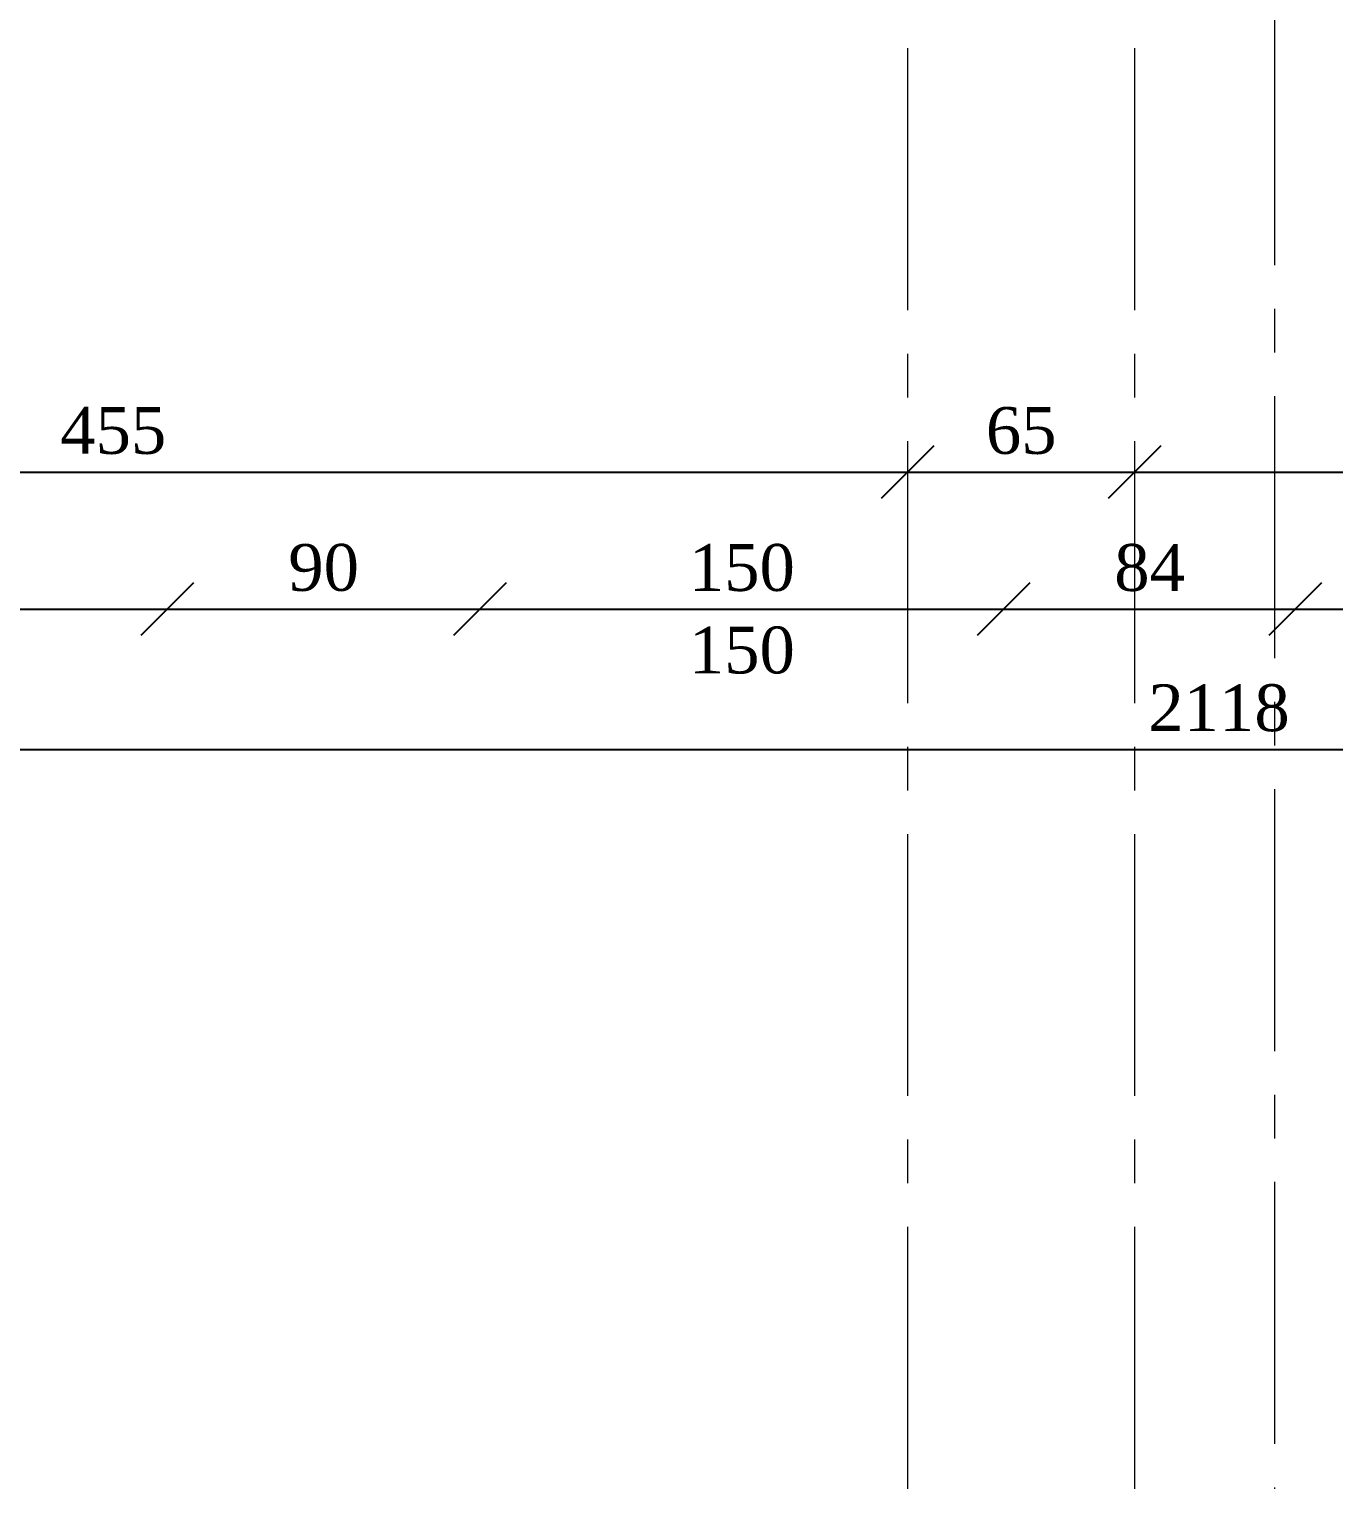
# Model space of a CAD drawing. Header units: millimetres. Extents: x 1373 to 40779, y 1939 to 6439.
# Drawn here: x 10774.5 to 11148.1, y 2926.1 to 3344 of the extents above; entities that cross this region are included whole.
import ezdxf

# ---------------------------------------------------------------- set-up
doc = ezdxf.new("R2010")
doc.units = ezdxf.units.MM
doc.linetypes.add('IMPORT-CENTER2', pattern=[112.5, 75, -12.5, 12.5, -12.5])
doc.layers.add('A-ANNO-DIMS', color=211, linetype='Continuous', lineweight=18)
doc.layers.add('S-GRID', color=252, linetype='IMPORT-CENTER2', lineweight=5)
doc.styles.add('Times New Roman', font='times.ttf', dxfattribs={"height": 13.4})
doc.dimstyles.new('2_0_mm_-_Arial', dxfattribs={"dimscale": 30.48, "dimtxt": 14.029207, "dimasz": 0.492126, "dimexe": 0.328084, "dimexo": 0.625, "dimgap": 0.164042, "dimtad": 1, "dimdec": 0, "dimtxsty": 'Times New Roman', "dimblk1": 'OBLIQUE', "dimblk2": 'OBLIQUE', "dimsah": 1, "dimcen": 2.5, "dimdle": 0.328084, "dimazin": 3, "dimtfac": 1, "dimtix": 1, "dimtmove": 0, "dimatfit": 3, "dimfxl": 0.656168, "dimfxlon": 1, "dimtvp": 1, "dimarcsym": 2})

# ---------------------------------------------------------------- blocks, each defined once
blk = doc.blocks.new('_Oblique')
at = {"color": 0, "linetype": 'ByBlock', "lineweight": -2}
blk.add_line((-0.5, -0.5), (0.5, 0.5), dxfattribs=at)
blk = doc.blocks.new('*D17560')
at = {"layer": 'A-ANNO-DIMS', "color": 0, "lineweight": -2, "transparency": 16777216}
blk.add_line((10654.07, 3177.98), (10824.07, 3177.98), dxfattribs=at)
at = {"layer": 'Defpoints', "color": 0, "transparency": 16777216}
for p in [(10664.07, 3197.98), (10814.07, 3197.98), (10814.07, 3177.98)]:
    blk.add_point(p, dxfattribs=at)
at = {"layer": 'A-ANNO-DIMS', "color": 0, "lineweight": -2, "transparency": 16777216, "xscale": 15, "yscale": 15, "zscale": 15, "rotation": 180}
blk.add_blockref('_Oblique', (10664.07, 3177.98), dxfattribs=at)
at = {"layer": 'A-ANNO-DIMS', "color": 0, "lineweight": -2, "transparency": 16777216, "xscale": 15, "yscale": 15, "zscale": 15}
blk.add_blockref('_Oblique', (10814.07, 3177.98), dxfattribs=at)
at = {"layer": 'A-ANNO-DIMS', "color": 0, "transparency": 16777216, "char_height": 13.4, "width": 36.4299, "attachment_point": 5, "style": 'Times New Roman'}
for insert in [(10739.07, 3189.8), (10739.07, 3166.17)]:
    blk.add_mtext('\\A1;150', dxfattribs=dict(at, insert=insert))
blk = doc.blocks.new('*D17561')
at = {"layer": 'A-ANNO-DIMS', "color": 0, "lineweight": -2, "transparency": 16777216}
blk.add_line((10804.07, 3177.98), (10913.57, 3177.98), dxfattribs=at)
at = {"layer": 'Defpoints', "color": 0, "transparency": 16777216}
for p in [(10814.07, 3197.98), (10903.57, 3197.98), (10903.57, 3177.98)]:
    blk.add_point(p, dxfattribs=at)
at = {"layer": 'A-ANNO-DIMS', "color": 0, "lineweight": -2, "transparency": 16777216, "xscale": 15, "yscale": 15, "zscale": 15, "rotation": 180}
blk.add_blockref('_Oblique', (10814.07, 3177.98), dxfattribs=at)
at = {"layer": 'A-ANNO-DIMS', "color": 0, "lineweight": -2, "transparency": 16777216, "xscale": 15, "yscale": 15, "zscale": 15}
blk.add_blockref('_Oblique', (10903.57, 3177.98), dxfattribs=at)
at = {"layer": 'A-ANNO-DIMS', "color": 0, "transparency": 16777216, "insert": (10858.82, 3189.82), "char_height": 13.4, "width": 24.2866, "attachment_point": 5, "style": 'Times New Roman'}
blk.add_mtext('\\A1;90', dxfattribs=at)
blk = doc.blocks.new('*D17562')
at = {"layer": 'A-ANNO-DIMS', "color": 0, "lineweight": -2, "transparency": 16777216}
blk.add_line((10893.57, 3177.98), (11063.57, 3177.98), dxfattribs=at)
at = {"layer": 'Defpoints', "color": 0, "transparency": 16777216}
for p in [(10903.57, 3197.98), (11053.57, 3197.98), (11053.57, 3177.98)]:
    blk.add_point(p, dxfattribs=at)
at = {"layer": 'A-ANNO-DIMS', "color": 0, "lineweight": -2, "transparency": 16777216, "xscale": 15, "yscale": 15, "zscale": 15, "rotation": 180}
blk.add_blockref('_Oblique', (10903.57, 3177.98), dxfattribs=at)
at = {"layer": 'A-ANNO-DIMS', "color": 0, "lineweight": -2, "transparency": 16777216, "xscale": 15, "yscale": 15, "zscale": 15}
blk.add_blockref('_Oblique', (11053.57, 3177.98), dxfattribs=at)
at = {"layer": 'A-ANNO-DIMS', "color": 0, "transparency": 16777216, "char_height": 13.4, "width": 36.4299, "attachment_point": 5, "style": 'Times New Roman'}
for insert in [(10978.57, 3189.8), (10978.57, 3166.17)]:
    blk.add_mtext('\\A1;150', dxfattribs=dict(at, insert=insert))
blk = doc.blocks.new('*D17563')
at = {"layer": 'A-ANNO-DIMS', "color": 0, "lineweight": -2, "transparency": 16777216}
blk.add_line((11043.57, 3177.98), (11147.07, 3177.98), dxfattribs=at)
at = {"layer": 'Defpoints', "color": 0, "transparency": 16777216}
for p in [(11053.57, 3197.98), (11137.07, 3197.98), (11137.07, 3177.98)]:
    blk.add_point(p, dxfattribs=at)
at = {"layer": 'A-ANNO-DIMS', "color": 0, "lineweight": -2, "transparency": 16777216, "xscale": 15, "yscale": 15, "zscale": 15, "rotation": 180}
blk.add_blockref('_Oblique', (11053.57, 3177.98), dxfattribs=at)
at = {"layer": 'A-ANNO-DIMS', "color": 0, "lineweight": -2, "transparency": 16777216, "xscale": 15, "yscale": 15, "zscale": 15}
blk.add_blockref('_Oblique', (11137.07, 3177.98), dxfattribs=at)
at = {"layer": 'A-ANNO-DIMS', "color": 0, "transparency": 16777216, "insert": (11095.32, 3189.8), "char_height": 13.4, "width": 24.2866, "attachment_point": 5, "style": 'Times New Roman'}
blk.add_mtext('\\A1;84', dxfattribs=at)
blk = doc.blocks.new('*D17564')
at = {"layer": 'A-ANNO-DIMS', "color": 0, "lineweight": -2, "transparency": 16777216}
blk.add_line((11127.07, 3177.98), (11267.07, 3177.98), dxfattribs=at)
at = {"layer": 'Defpoints', "color": 0, "transparency": 16777216}
for p in [(11137.07, 3197.98), (11257.07, 3197.98), (11257.07, 3177.98)]:
    blk.add_point(p, dxfattribs=at)
at = {"layer": 'A-ANNO-DIMS', "color": 0, "lineweight": -2, "transparency": 16777216, "xscale": 15, "yscale": 15, "zscale": 15, "rotation": 180}
blk.add_blockref('_Oblique', (11137.07, 3177.98), dxfattribs=at)
at = {"layer": 'A-ANNO-DIMS', "color": 0, "lineweight": -2, "transparency": 16777216, "xscale": 15, "yscale": 15, "zscale": 15}
blk.add_blockref('_Oblique', (11257.07, 3177.98), dxfattribs=at)
at = {"layer": 'A-ANNO-DIMS', "color": 0, "transparency": 16777216, "char_height": 13.4, "width": 36.4299, "attachment_point": 5, "style": 'Times New Roman'}
for s, insert in [('\\A1;120', (11197.07, 3189.8)), ('\\A1;150', (11197.07, 3166.17))]:
    blk.add_mtext(s, dxfattribs=dict(at, insert=insert))
blk = doc.blocks.new('*D17570')
at = {"layer": 'A-ANNO-DIMS', "color": 0, "lineweight": -2, "transparency": 16777216}
for p, q in [((10056.35, 3155.91), (10056.35, 3127.81)), ((10046.35, 3137.81), (12184.05, 3137.81))]:
    blk.add_line(p, q, dxfattribs=at)
at = {"layer": 'Defpoints', "color": 0, "transparency": 16777216}
for p in [(10056.35, 3157.81), (12174.05, 3157.81), (12174.05, 3137.81)]:
    blk.add_point(p, dxfattribs=at)
at = {"layer": 'A-ANNO-DIMS', "color": 0, "lineweight": -2, "transparency": 16777216, "xscale": 15, "yscale": 15, "zscale": 15, "rotation": 180}
blk.add_blockref('_Oblique', (10056.35, 3137.81), dxfattribs=at)
at = {"layer": 'A-ANNO-DIMS', "color": 0, "lineweight": -2, "transparency": 16777216, "xscale": 15, "yscale": 15, "zscale": 15}
blk.add_blockref('_Oblique', (12174.05, 3137.81), dxfattribs=at)
at = {"layer": 'A-ANNO-DIMS', "color": 0, "transparency": 16777216, "insert": (11115.2, 3149.63), "char_height": 13.4, "width": 48.5733, "attachment_point": 5, "style": 'Times New Roman'}
blk.add_mtext('\\A1;2118', dxfattribs=at)
blk = doc.blocks.new('*D17573')
at = {"layer": 'A-ANNO-DIMS', "color": 0, "lineweight": -2, "transparency": 16777216}
blk.add_line((10561.07, 3217.24), (11036.07, 3217.24), dxfattribs=at)
at = {"layer": 'Defpoints', "color": 0, "transparency": 16777216}
for p in [(10571.07, 3237.24), (11026.07, 3237.24), (11026.07, 3217.24)]:
    blk.add_point(p, dxfattribs=at)
at = {"layer": 'A-ANNO-DIMS', "color": 0, "lineweight": -2, "transparency": 16777216, "xscale": 15, "yscale": 15, "zscale": 15, "rotation": 180}
blk.add_blockref('_Oblique', (10571.07, 3217.24), dxfattribs=at)
at = {"layer": 'A-ANNO-DIMS', "color": 0, "lineweight": -2, "transparency": 16777216, "xscale": 15, "yscale": 15, "zscale": 15}
blk.add_blockref('_Oblique', (11026.07, 3217.24), dxfattribs=at)
at = {"layer": 'A-ANNO-DIMS', "color": 0, "transparency": 16777216, "insert": (10798.57, 3229.05), "char_height": 13.4, "width": 36.4299, "attachment_point": 5, "style": 'Times New Roman'}
blk.add_mtext('\\A1;455', dxfattribs=at)
blk = doc.blocks.new('*D17574')
at = {"layer": 'A-ANNO-DIMS', "color": 0, "lineweight": -2, "transparency": 16777216}
blk.add_line((11016.07, 3217.24), (11101.07, 3217.24), dxfattribs=at)
at = {"layer": 'Defpoints', "color": 0, "transparency": 16777216}
for p in [(11026.07, 3237.24), (11091.07, 3237.24), (11091.07, 3217.24)]:
    blk.add_point(p, dxfattribs=at)
at = {"layer": 'A-ANNO-DIMS', "color": 0, "lineweight": -2, "transparency": 16777216, "xscale": 15, "yscale": 15, "zscale": 15, "rotation": 180}
blk.add_blockref('_Oblique', (11026.07, 3217.24), dxfattribs=at)
at = {"layer": 'A-ANNO-DIMS', "color": 0, "lineweight": -2, "transparency": 16777216, "xscale": 15, "yscale": 15, "zscale": 15}
blk.add_blockref('_Oblique', (11091.07, 3217.24), dxfattribs=at)
at = {"layer": 'A-ANNO-DIMS', "color": 0, "transparency": 16777216, "insert": (11058.57, 3229.05), "char_height": 13.4, "width": 24.2866, "attachment_point": 5, "style": 'Times New Roman'}
blk.add_mtext('\\A1;65', dxfattribs=at)
blk = doc.blocks.new('*D17575')
at = {"layer": 'A-ANNO-DIMS', "color": 0, "lineweight": -2, "transparency": 16777216}
blk.add_line((11081.07, 3217.24), (11276.07, 3217.24), dxfattribs=at)
at = {"layer": 'Defpoints', "color": 0, "transparency": 16777216}
for p in [(11091.07, 3237.24), (11266.07, 3237.24), (11266.07, 3217.24)]:
    blk.add_point(p, dxfattribs=at)
at = {"layer": 'A-ANNO-DIMS', "color": 0, "lineweight": -2, "transparency": 16777216, "xscale": 15, "yscale": 15, "zscale": 15, "rotation": 180}
blk.add_blockref('_Oblique', (11091.07, 3217.24), dxfattribs=at)
at = {"layer": 'A-ANNO-DIMS', "color": 0, "lineweight": -2, "transparency": 16777216, "xscale": 15, "yscale": 15, "zscale": 15}
blk.add_blockref('_Oblique', (11266.07, 3217.24), dxfattribs=at)
at = {"layer": 'A-ANNO-DIMS', "color": 0, "transparency": 16777216, "insert": (11178.57, 3229.07), "char_height": 13.4, "width": 36.4299, "attachment_point": 5, "style": 'Times New Roman'}
blk.add_mtext('\\A1;175', dxfattribs=at)

msp = doc.modelspace()

# ---------------------------------------------------------------- linework, layer by layer
at = {"layer": 'S-GRID', "lineweight": 18}
for p, q in [((11026.07, 2926.07), (11026.07, 5376.43)), ((11091.07, 2926.07), (11091.07, 5376.43)), ((11131.13, 5376.43), (11131.13, 2926.07))]:
    msp.add_line(p, q, dxfattribs=at)

# ---------------------------------------------------------------- dimensions: what is measured, and where the dimension line sits
at = {"layer": 'A-ANNO-DIMS'}
for base, p1, p2, override, picture, middle in [((11026.07, 3217.24), (10571.07, 3237.24), (11026.07, 3237.24), {"dimse1": 1, "dimse2": 1, "dimfxl": 455}, '*D17573', (10798.57, 3229.05)), ((11091.07, 3217.24), (11026.07, 3237.24), (11091.07, 3237.24), {"dimse1": 1, "dimse2": 1, "dimfxl": 65}, '*D17574', (11058.57, 3229.05)), ((11266.07, 3217.24), (11091.07, 3237.24), (11266.07, 3237.24), {"dimse1": 1, "dimse2": 1, "dimfxl": 175}, '*D17575', (11178.57, 3229.07)), ((10903.5667158, 3177.98254109), (10814.0667158, 3197.98254109), (10903.5667158, 3197.98254109), {"dimse1": 1, "dimse2": 1, "dimfxl": 89.5}, '*D17561', (10858.8167158, 3189.81779703)), ((11137.0667158, 3177.98254109), (11053.5667158, 3197.98254109), (11137.0667158, 3197.98254109), {"dimse1": 1, "dimse2": 1, "dimfxl": 83.5}, '*D17563', (11095.3167158, 3189.79847476)), ((12174.05, 3137.81), (10056.35, 3157.81), (12174.05, 3157.81), {"dimse1": 0, "dimse2": 1, "dimfxl": 2117.692223}, '*D17570', (11115.2, 3149.63))]:
    dim = msp.add_linear_dim(base=base, p1=p1, p2=p2, dimstyle='2_0_mm_-_Arial', override=override, dxfattribs=at)
    dim.commit()
    dim.dimension.update_dxf_attribs({"geometry": picture, "text_midpoint": middle})
for base, p1, p2, override, picture, middle in [((10814.07, 3177.98), (10664.07, 3197.98), (10814.07, 3197.98), {"dimse1": 1, "dimse2": 1, "dimfxl": 150}, '*D17560', (10739.07, 3177.98)), ((11053.57, 3177.98), (10903.57, 3197.98), (11053.57, 3197.98), {"dimse1": 1, "dimse2": 1, "dimfxl": 150}, '*D17562', (10978.57, 3177.98)), ((11257.07, 3177.98), (11137.07, 3197.98), (11257.07, 3197.98), {"dimse1": 1, "dimse2": 1, "dimfxl": 120}, '*D17564', (11197.07, 3177.98))]:
    dim = msp.add_linear_dim(base=base, p1=p1, p2=p2, text='<>\\X150', dimstyle='2_0_mm_-_Arial', override=override, dxfattribs=at)
    dim.commit()
    dim.dimension.update_dxf_attribs({"geometry": picture, "text_midpoint": middle})

doc.saveas('drawing.dxf')
